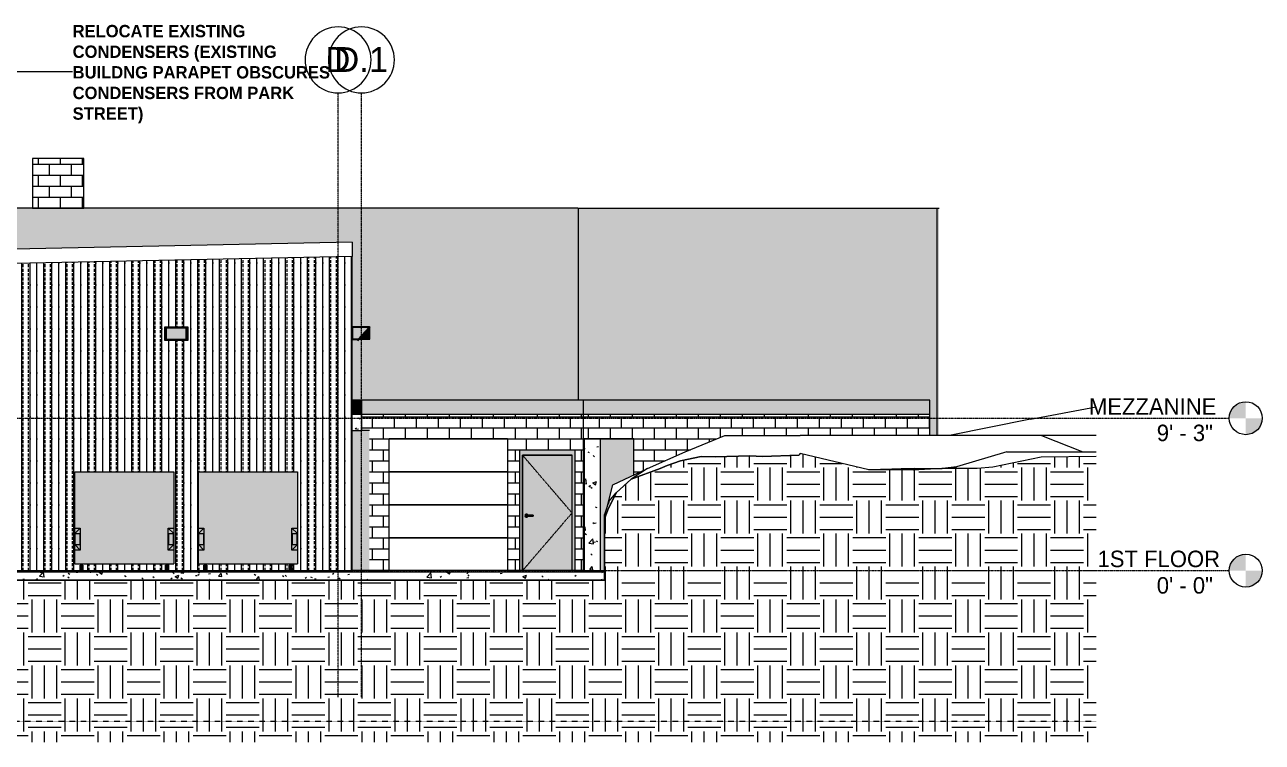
# Model space of a CAD drawing. Header units: inches. Extents: x -12060 to -7983, y -201 to 456.
# Drawn here: x -8884 to -7983, y -125 to 397 of the extents above; entities that cross this region are included whole.
import ezdxf

# ---------------------------------------------------------------- set-up
doc = ezdxf.new("R2010")
doc.units = ezdxf.units.IN
doc.header["$MEASUREMENT"] = 0
for name, pattern in [('Aligning Line 1_8_', [0.25, 0.125, -0.125]), ('Dash 1_16_', [0.125, 0.0625, -0.0625]), ('Grid Line 1_2_', [0.875, 0.5, -0.125, 0.125, -0.125])]:
    doc.linetypes.add(name, pattern=pattern)
for name, color, linetype, lineweight in [('A-DOOR', 31, 'Continuous', 13), ('A-DOOR-FRAM', 31, 'Continuous', 13), ('A-FLOR-LEVL', 51, 'Continuous', 9), ('A-ROOF', 132, 'Continuous', 13), ('A-WALL', 113, 'Continuous', 13), ('A-WALL-PATT', 111, 'Continuous', 13), ('C-BLDG-PADS', 91, 'Continuous', 13), ('C-TOPO', 7, 'Continuous', 9), ('E-LITE-EQPM', 33, 'Continuous', 9), ('G-ANNO-SYMB', 111, 'Aligning Line 1_8_', 9), ('G-ANNO-TEXT', 231, 'Continuous', 9), ('Q-SPCQ', 91, 'Continuous', 9), ('S-BEAM', 12, 'Continuous', 13), ('S-COLS', 52, 'Continuous', 13), ('S-FNDN', 32, 'Continuous', 13), ('S-GRID', 1, 'Continuous', 9), ('S-GRID-IDEN', 1, 'Continuous', 9)]:
    doc.layers.add(name, color=color, linetype=linetype, lineweight=lineweight)
doc.styles.add('Arial', font='arial.ttf', dxfattribs={"height": 18})
doc.styles.add('Century Gothic', font='ufonts.com_century-gothic.ttf', dxfattribs={"height": 12})
doc.styles.add('Century Gothic_B', font='GOTHICB.TTF', dxfattribs={"height": 9})
pattern_1 = [(50, (-8929.31, 126), (27.5427, -2.4099), [2.88, -31.68]), (355, (-8929.31, 126), (-5.3278, 28.8843), [2.304, -25.344]), (100.451, (-8927.016, 125.8), (22.2153, 26.474), [2.448, -26.924]), (46.184, (-8929.31, 133.68), (40.9819, -6.3564), [4.32, -47.52]), (96.636, (-8925.896, 133.15), (35.8907, 37.4062), [3.671, -40.386]), (351.184, (-8929.31, 133.68), (35.891, 37.4062), [3.456, -38.016]), (21, (-8925.47, 131.76), (22.921, -15.4607), [2.88, -31.68]), (326, (-8925.47, 131.76), (9.3435, 27.8457), [2.304, -25.344]), (71.451, (-8923.56, 130.472), (32.2648, 12.3844), [2.448, -26.924]), (37.5, (-8929.311, 126), (0.46686, 12.7827), [1.267, -23.77, 1.267, -24.461, -25.44]), (37.5, (-8929.311, 126), (0.46686, 12.7827), [-50.765, 1.267, -24.173]), (7.5, (-8929.31, 126), (10.1016, 15.1451), [1.267, -13.402, 1.267, -23.194, -9.696]), (7.5, (-8929.31, 126), (10.1016, 15.1451), [-39.13, 1.267, -8.429]), (327.5, (-8937.874, 126), (20.49916, -0.86578), [1.267, -8.333, 1.267, -28.685, -39.744]), (327.5, (-8937.874, 126), (20.49916, -0.86578), [-39.552, 1.267, -38.477]), (317.5, (-8941.714, 126), (22.3948, 3.8443), [1.267, -11.213, 1.267, -18.624, -28.224]), (317.5, (-8941.714, 126), (22.3948, 3.8443), [-32.371, 1.267, -26.957])]
pattern_2 = [(0, (-8929.31, 126), (24, 24), [24, -24]), (0, (-8929.31, 135), (24, 24), [24, -24]), (0, (-8929.31, 144), (24, 24), [24, -24]), (90, (-8926.31, 147), (-24, 24), [24, -24]), (90, (-8917.31, 147), (-24, 24), [24, -24]), (90, (-8908.31, 147), (-24, 24), [24, -24])]

# ---------------------------------------------------------------- blocks, each defined once
blk = doc.blocks.new('Conc Beam - Conc Beam-1196117-BUILDING SECTION - NORTH_SOUTH - LOOKING EAST - _REPAIR GARAGE')
at = {"layer": 'S-BEAM', "lineweight": 9}
h = blk.add_hatch(dxfattribs=at)
h.set_pattern_fill('FP_14', color=9, style=0, pattern_type=2)
h.set_pattern_definition([(50, (-11090.966, 126), (27.5427, -2.41), [2.88, -31.68]), (355, (-11090.966, 126), (-5.3278, 28.8843), [2.304, -25.344]), (100.451, (-11088.67, 125.8), (22.2153, 26.474), [2.448, -26.924]), (46.184, (-11090.966, 133.68), (40.982, -6.3564), [4.32, -47.52]), (96.636, (-11087.55, 133.15), (35.891, 37.406), [3.671, -40.386]), (351.184, (-11090.966, 133.68), (35.891, 37.406), [3.456, -38.016]), (21, (-11087.126, 131.76), (22.921, -15.4607), [2.88, -31.68]), (326, (-11087.126, 131.76), (9.3435, 27.8457), [2.304, -25.344]), (71.451, (-11085.216, 130.472), (32.2648, 12.3844), [2.448, -26.924]), (37.5, (-11090.966, 126), (0.46686, 12.7827), [1.267, -23.77, 1.267, -24.461, -25.44]), (37.5, (-11090.966, 126), (0.46686, 12.7827), [-50.765, 1.267, -24.173]), (7.5, (-11090.966, 126), (10.1016, 15.1451), [1.267, -13.402, 1.267, -23.194, -9.696]), (7.5, (-11090.966, 126), (10.1016, 15.1451), [-39.13, 1.267, -8.429]), (327.5, (-11099.529, 126), (20.49916, -0.86578), [1.267, -8.333, 1.267, -28.685, -39.744]), (327.5, (-11099.529, 126), (20.49916, -0.86578), [-39.552, 1.267, -38.477]), (317.5, (-11103.369, 126), (22.3948, 3.8443), [1.267, -11.213, 1.267, -18.624, -28.224]), (317.5, (-11103.369, 126), (22.3948, 3.8443), [-32.371, 1.267, -26.957])])
h.paths.add_polyline_path([(-10802.2, 102), (-10800.4, 102), (-10800.4, 114), (-10807.15, 114), (-10807.15, 102), (-10803.88, 102)], flags=0)
blk = doc.blocks.new('Walls 1 - Walls 1-1277454-BUILDING SECTION - NORTH_SOUTH - LOOKING EAST - _REPAIR GARAGE')
at = {"layer": 'A-ROOF', "lineweight": 9}
for points in [[(-10642.37, 124), (-10642.37, 264), (-10642.99, 264), (-10642.99, 124)], [(-10386.77, 98.4), (-10381.41, 98.4), (-10381.41, 264), (-10642.37, 264), (-10642.37, 124), (-10386.77, 124), (-10386.77, 100.61)], [(-10380.37, 98.4), (-10380.08, 98.4), (-10380.08, 264), (-10381.41, 264), (-10381.41, 98.4), (-10380.59, 98.4)]]:
    blk.add_hatch(color=254, dxfattribs=at).paths.add_polyline_path(points, flags=0)
at = {"layer": 'A-ROOF', "color": 8, "lineweight": 9}
for p, q in [((-10643.01, 264), (-10642.37, 264)), ((-10642.37, 264), (-10381.41, 264)), ((-10642.37, 124), (-10642.37, 264)), ((-10381.41, 264), (-10380.08, 264)), ((-10381.41, 98.4), (-10381.41, 264))]:
    blk.add_line(p, q, dxfattribs=at)
blk = doc.blocks.new('Trash_Bin_3753 - 6-Yard Bin-1391954-BUILDING SECTION - NORTH_SOUTH - LOOKING EAST - _REPAIR GARAGE')
at = {"layer": 'Q-SPCQ'}
for points in [[(-10941.02, 5), (-10937.02, 5), (-10937.02, 15), (-10941.02, 15), (-10941.02, 31), (-10937.02, 31), (-10937.02, 72), (-11009.02, 72), (-11009.02, 31), (-11005.02, 31), (-11005.02, 15), (-11009.02, 15), (-11009.02, 5), (-10966.71, 5)], [(-11003.02, 2), (-11003.02, 4), (-11005.02, 4), (-11005.02, 2)], [(-11005.02, 0), (-11003.02, 0), (-11003.02, 2), (-11005.02, 2), (-11005.02, 0.07)], [(-10941.02, 2), (-10941.02, 4), (-10943.02, 4), (-10943.02, 2)], [(-10943.02, 0), (-10941.02, 0), (-10941.02, 2), (-10943.02, 2), (-10943.02, 0.07)]]:
    blk.add_hatch(color=253, dxfattribs=at).paths.add_polyline_path(points, flags=0)
h = blk.add_hatch(color=253, dxfattribs=at)
h.paths.add_polyline_path([(-11009.02, 15), (-11005.02, 15), (-11009.02, 19), (-11009.02, 16.03)], flags=0)
h.paths.add_polyline_path([(-10940.74, 15), (-10937.02, 15), (-10937.02, 19), (-10941.02, 15), (-10940.9, 15)], flags=0)
h.paths.add_polyline_path([(-10940.9, 19.13), (-10937.15, 19.13), (-10937.15, 26.88), (-10940.9, 26.88), (-10940.9, 22.88)], flags=0)
h.paths.add_polyline_path([(-11008.9, 19.13), (-11005.15, 19.13), (-11005.15, 26.88), (-11008.9, 26.88)], flags=0)
h.paths.add_polyline_path([(-11009.02, 27), (-11005.02, 31), (-11009.02, 31)], flags=0)
h.paths.add_polyline_path([(-10937.02, 27), (-10937.02, 31), (-10941.02, 31), (-10937.15, 27.13)], flags=0)
h = blk.add_hatch(color=253, dxfattribs=at)
h.paths.add_polyline_path([(-11005.02, 15), (-11005.02, 31), (-11009.02, 27), (-11009.02, 19), (-11006.06, 16.03)], flags=0)
h.paths.add_polyline_path([(-11006.05, 19.13), (-11008.9, 19.13), (-11008.9, 26.88), (-11005.15, 26.88), (-11005.15, 19.13), (-11005.38, 19.13)], flags=0)
h = blk.add_hatch(color=253, dxfattribs=at)
h.paths.add_polyline_path([(-10941.02, 15), (-10937.02, 19), (-10937.02, 27), (-10941.02, 31), (-10941.02, 16.03)], flags=0)
h.paths.add_polyline_path([(-10940.74, 19.13), (-10940.9, 19.13), (-10940.9, 26.88), (-10937.15, 26.88), (-10937.15, 19.13), (-10938.05, 19.13)], flags=0)
at = {"layer": 'Q-SPCQ', "color": 8}
for p, q in [((-11009.02, 31), (-11009.02, 72)), ((-11009.02, 72), (-10937.02, 72)), ((-10937.02, 72), (-10937.02, 31)), ((-11009.02, 27), (-11009.02, 31)), ((-11009.02, 31), (-11005.02, 31)), ((-11009.02, 27), (-11005.02, 31)), ((-11005.02, 31), (-11005.02, 15)), ((-10941.02, 15), (-10941.02, 31)), ((-10941.02, 31), (-10937.02, 31)), ((-10941.02, 31), (-10937.02, 27)), ((-10937.02, 31), (-10937.02, 27)), ((-11009.02, 19), (-11009.02, 27)), ((-11009.02, 15), (-11009.02, 19)), ((-11005.02, 15), (-11009.02, 19)), ((-11005.15, 26.88), (-11008.9, 26.88)), ((-11008.9, 26.88), (-11008.9, 19.13)), ((-11008.9, 19.13), (-11005.15, 19.13)), ((-11005.15, 19.13), (-11005.15, 26.88)), ((-10937.02, 19), (-10941.02, 15)), ((-10937.15, 26.88), (-10940.9, 26.88)), ((-10940.9, 26.88), (-10940.9, 19.13)), ((-10940.9, 19.13), (-10937.15, 19.13)), ((-10937.15, 19.13), (-10937.15, 26.88)), ((-10937.02, 27), (-10937.02, 19)), ((-10937.02, 19), (-10937.02, 15)), ((-11009.02, 5), (-11009.02, 15)), ((-11005.02, 15), (-11009.02, 15)), ((-10937.02, 15), (-10941.02, 15)), ((-10937.02, 15), (-10937.02, 5)), ((-11009.02, 5), (-10937.02, 5)), ((-11003.02, 4), (-11005.02, 4)), ((-11005.02, 2), (-11005.02, 4)), ((-11005.02, 0), (-11005.02, 2)), ((-11003.02, 4), (-11003.02, 2)), ((-11003.02, 2), (-11003.02, 0)), ((-10941.02, 4), (-10943.02, 4)), ((-10943.02, 2), (-10943.02, 4)), ((-10943.02, 0), (-10943.02, 2)), ((-10941.02, 4), (-10941.02, 2)), ((-10941.02, 2), (-10941.02, 0)), ((-11005.02, 0), (-11003.02, 0)), ((-10943.02, 0), (-10941.02, 0))]:
    blk.add_line(p, q, dxfattribs=at)
blk = doc.blocks.new('Pathway_Cooper_Streetworks_WKP_Pak_Glass - Pathway_Cooper_Streetworks_WKP_Pak_Glass-V11-BUILDING SECTION - NORTH_SOUTH - LOOKING EAST - _REPAIR GARAGE')
at = {"layer": 'E-LITE-EQPM'}
for color, points in [(10, [(-10940.74, 177.24), (-10926.83, 177.24), (-10926.83, 177.56), (-10943.58, 177.56), (-10943.58, 177.24), (-10942.58, 177.24)]), (10, [(-10943.08, 167.9), (-10942.88, 168.21), (-10942.88, 176.87), (-10943.08, 176.87), (-10943.08, 168.05)]), (8, [(-10927.83, 168.44), (-10927.83, 176.83), (-10942.58, 176.83), (-10942.58, 168.44), (-10940.74, 168.44)]), (8, [(-10927.83, 176.83), (-10927.83, 176.87), (-10927.97, 176.83)]), (10, [(-10927.33, 167.9), (-10927.33, 176.87), (-10927.54, 176.87), (-10927.54, 168.21), (-10927.43, 168.05)]), (10, [(-10942.88, 167.9), (-10927.33, 167.9), (-10927.54, 168.21), (-10942.88, 168.21), (-10943.08, 167.9)]), (10, [(-10940.74, 168.34), (-10927.54, 168.34), (-10927.54, 168.44), (-10942.88, 168.44), (-10942.88, 168.34), (-10942.58, 168.34)]), (10, [(-10927.54, 168.28), (-10927.54, 168.34), (-10942.88, 168.34), (-10942.88, 168.28), (-10927.83, 168.28)]), (10, [(-10942.88, 168.21), (-10927.54, 168.21), (-10927.54, 168.28), (-10942.88, 168.28)])]:
    blk.add_hatch(color=color, dxfattribs=at).paths.add_polyline_path(points, flags=0)
h = blk.add_hatch(color=10, dxfattribs=at)
h.paths.add_polyline_path([(-10943.08, 167.52), (-10926.83, 167.52), (-10926.83, 177.24), (-10943.58, 177.24), (-10943.58, 167.52)], flags=0)
h.paths.add_polyline_path([(-10940.74, 167.9), (-10943.08, 167.9), (-10943.08, 176.87), (-10927.33, 176.87), (-10927.33, 167.9), (-10927.83, 167.9)], flags=0)
h = blk.add_hatch(color=10, dxfattribs=at)
h.paths.add_polyline_path([(-10942.88, 168.44), (-10942.58, 168.44), (-10942.58, 176.87), (-10942.88, 176.83), (-10942.88, 176.72)], flags=0)
h.paths.add_polyline_path([(-10927.54, 168.44), (-10927.54, 176.87), (-10927.83, 176.83), (-10927.83, 168.44)], flags=0)
at = {"layer": 'E-LITE-EQPM', "color": 8}
for p, q in [((-10943.58, 177.56), (-10926.83, 177.56)), ((-10943.58, 177.24), (-10943.58, 177.56)), ((-10943.58, 177.24), (-10926.83, 177.24)), ((-10943.58, 167.52), (-10943.58, 177.24)), ((-10943.08, 176.87), (-10943.08, 167.9)), ((-10943.08, 176.87), (-10927.33, 176.87)), ((-10942.88, 176.87), (-10942.88, 168.21)), ((-10942.58, 168.44), (-10942.58, 176.83)), ((-10942.45, 176.83), (-10942.58, 176.83)), ((-10942.58, 168.44), (-10942.58, 176.83)), ((-10927.83, 176.83), (-10942.58, 176.83)), ((-10942.45, 176.83), (-10942.45, 168.44)), ((-10927.97, 168.44), (-10927.97, 176.83)), ((-10927.83, 176.83), (-10927.97, 176.83)), ((-10927.83, 176.83), (-10927.83, 168.44)), ((-10927.83, 176.83), (-10927.83, 168.44)), ((-10927.54, 168.21), (-10927.54, 176.87)), ((-10927.33, 167.9), (-10927.33, 176.87)), ((-10926.83, 177.56), (-10926.83, 177.24)), ((-10926.83, 177.24), (-10926.83, 167.52)), ((-10926.83, 167.52), (-10943.58, 167.52)), ((-10943.08, 167.9), (-10942.88, 168.21)), ((-10943.08, 167.9), (-10927.33, 167.9)), ((-10942.88, 168.44), (-10942.58, 168.44)), ((-10927.54, 168.34), (-10942.88, 168.34)), ((-10927.54, 168.34), (-10942.88, 168.34)), ((-10927.54, 168.28), (-10942.88, 168.28)), ((-10942.88, 168.21), (-10927.54, 168.21)), ((-10942.58, 168.44), (-10942.45, 168.44)), ((-10942.58, 168.44), (-10927.83, 168.44)), ((-10927.97, 168.44), (-10927.83, 168.44)), ((-10927.83, 168.44), (-10927.54, 168.44)), ((-10927.33, 167.9), (-10927.54, 168.21))]:
    blk.add_line(p, q, dxfattribs=at)
blk = doc.blocks.new('Pathway_Cooper_Streetworks_WKP_Pak_Glass - Pathway_Cooper_Streetworks_WKP_Pak_Glass-V12-BUILDING SECTION - NORTH_SOUTH - LOOKING EAST - _REPAIR GARAGE')
at = {"layer": 'E-LITE-EQPM'}
for color, points in [(10, [(-10807.15, 168.34), (-10803.01, 168.34), (-10802.91, 168.44), (-10807.04, 168.44), (-10807.04, 177.36), (-10794.88, 177.36), (-10794.79, 177.46), (-10807.15, 177.46), (-10807.15, 168.44)]), (10, [(-10802.91, 168.44), (-10794.88, 177.36), (-10807.04, 177.36), (-10807.04, 168.44), (-10803.05, 168.44)]), (10, [(-10802.85, 167.52), (-10794.1, 177.24), (-10794.46, 177.56), (-10803.21, 167.85)]), (10, [(-10802.92, 168.17), (-10794.75, 177.24), (-10794.88, 177.36), (-10803.05, 168.29)]), (8, [(-10794.4, 168.44), (-10794.4, 176.83), (-10794.45, 176.85), (-10802.03, 168.44), (-10794.75, 168.44)])]:
    blk.add_hatch(color=color, dxfattribs=at).paths.add_polyline_path(points, flags=0)
at = {"layer": 'E-LITE-EQPM', "color": 8}
for p, q in [((-10794.79, 177.46), (-10807.15, 177.46)), ((-10807.04, 177.36), (-10807.04, 168.44)), ((-10794.88, 177.36), (-10807.04, 177.36)), ((-10807.04, 168.44), (-10807.04, 177.36)), ((-10807.04, 177.36), (-10794.88, 177.36)), ((-10794.46, 177.56), (-10803.21, 167.85)), ((-10794.88, 177.36), (-10803.05, 168.29)), ((-10802.85, 167.52), (-10794.1, 177.24)), ((-10794.88, 177.36), (-10794.79, 177.46)), ((-10794.75, 177.24), (-10794.88, 177.36)), ((-10794.5, 176.8), (-10794.5, 168.54)), ((-10794.1, 177.24), (-10794.46, 177.56)), ((-10794.4, 176.83), (-10794.45, 176.85)), ((-10794.4, 176.83), (-10794.45, 176.85)), ((-10794.4, 168.44), (-10794.4, 176.83)), ((-10794.4, 168.44), (-10794.4, 176.83)), ((-10807.15, 168.34), (-10803.01, 168.34)), ((-10807.04, 168.44), (-10802.91, 168.44)), ((-10802.91, 168.44), (-10807.04, 168.44)), ((-10803.21, 167.85), (-10802.85, 167.52)), ((-10803.05, 168.29), (-10802.92, 168.17)), ((-10802.03, 168.44), (-10794.4, 168.44)), ((-10802.03, 168.44), (-10794.4, 168.44)), ((-10794.5, 168.54), (-10801.94, 168.54))]:
    blk.add_line(p, q, dxfattribs=at)
blk = doc.blocks.new('Door-Passage-Single-Flush1 - 36_ x 84_-1589671-BUILDING SECTION - NORTH_SOUTH - LOOKING EAST - _REPAIR GARAGE')
at = {"layer": 'A-DOOR', "lineweight": 9}
h = blk.add_hatch(color=254, dxfattribs=at)
h.paths.add_polyline_path([(-10683.21, 0), (-10647.21, 0), (-10647.21, 84), (-10683.21, 84), (-10683.21, 16.03)], flags=0)
h.paths.add_polyline_path([(-10680.35, 38.82), (-10680.66, 38.86), (-10680.94, 38.98), (-10681.19, 39.16), (-10681.38, 39.41), (-10681.49, 39.69), (-10681.53, 40), (-10681.49, 40.31), (-10681.38, 40.59), (-10681.11, 40.89), (-10680.94, 41.02), (-10680.66, 41.14), (-10680.35, 41.18), (-10680.05, 41.14), (-10679.76, 41.02), (-10679.42, 40.7), (-10679.33, 40.59), (-10679.21, 40.39), (-10675.53, 40.38), (-10675.53, 39.61), (-10679.25, 39.61), (-10679.33, 39.41), (-10679.52, 39.16), (-10679.76, 38.98), (-10680.05, 38.86)], flags=0)
h = blk.add_hatch(color=254, dxfattribs=at)
h.paths.add_polyline_path([(-10679.66, 39.61), (-10679.7, 39.66), (-10679.68, 39.62)], flags=0)
h.paths.add_polyline_path([(-10680.35, 38.82), (-10680.05, 38.86), (-10679.76, 38.98), (-10679.52, 39.16), (-10679.33, 39.41), (-10679.28, 39.61), (-10679.74, 39.62), (-10680, 39.62), (-10680.36, 39.64), (-10680.55, 39.74), (-10680.6, 39.8), (-10680.6, 40.2), (-10680.43, 40.35), (-10680.24, 40.39), (-10679.91, 40.35), (-10679.47, 40.39), (-10679.25, 40.39), (-10679.42, 40.7), (-10679.52, 40.84), (-10679.76, 41.02), (-10680.05, 41.14), (-10680.35, 41.18), (-10680.66, 41.14), (-10680.94, 41.02), (-10681.19, 40.84), (-10681.38, 40.59), (-10681.49, 40.31), (-10681.53, 40), (-10681.49, 39.69), (-10681.38, 39.41), (-10681.11, 39.11), (-10680.94, 38.98), (-10680.66, 38.86)], flags=0)
h.paths.add_polyline_path([(-10679.66, 39.8), (-10679.7, 40.07), (-10679.73, 40), (-10679.69, 39.9)], flags=0)
h = blk.add_hatch(color=254, dxfattribs=at)
h.paths.add_polyline_path([(-10680.04, 40), (-10679.66, 39.66), (-10679.69, 39.9), (-10679.73, 40), (-10679.94, 40)], flags=0)
h.paths.add_polyline_path([(-10679.66, 39.61), (-10680.04, 40), (-10680.61, 40), (-10680.55, 39.74), (-10680.43, 39.65), (-10680.25, 39.61), (-10679.91, 39.65), (-10679.74, 39.62)], flags=0)
h = blk.add_hatch(color=254, dxfattribs=at)
h.paths.add_polyline_path([(-10680.04, 40), (-10680.03, 40.01), (-10679.74, 40.38), (-10680, 40.38), (-10680.36, 40.36), (-10680.55, 40.26), (-10680.6, 40.16), (-10680.58, 40), (-10680.05, 40)], flags=0)
h.paths.add_polyline_path([(-10679.73, 40), (-10679.66, 40.34), (-10679.7, 40.34), (-10680.04, 40), (-10679.79, 40)], flags=0)
for points in [[(-10675.53, 40), (-10675.53, 40.39), (-10679.66, 40.38), (-10679.66, 40), (-10677.87, 40)], [(-10678.75, 39.61), (-10675.53, 39.62), (-10675.53, 40), (-10679.66, 40), (-10679.66, 39.61), (-10679.01, 39.61)]]:
    blk.add_hatch(color=254, dxfattribs=at).paths.add_polyline_path(points, flags=0)
at = {"layer": 'A-DOOR-FRAM', "lineweight": 9}
blk.add_hatch(color=254, dxfattribs=at).paths.add_polyline_path([(-10683.21, 0), (-10683.21, 84), (-10647.21, 84), (-10647.21, 0), (-10645.21, 0), (-10645.21, 88), (-10685.21, 88), (-10685.21, 0)], flags=0)
at = {"layer": 'A-DOOR', "color": 8, "linetype": 'Dash 1_16_', "lineweight": 9}
for p, q in [((-10683.21, 84), (-10647.21, 42)), ((-10647.21, 42), (-10683.21, 0))]:
    blk.add_line(p, q, dxfattribs=at)
at = {"layer": 'A-DOOR', "color": 8, "lineweight": 9}
for p, q in [((-10683.21, 84), (-10683.21, 0)), ((-10647.21, 84), (-10683.21, 84)), ((-10647.21, 0), (-10647.21, 84)), ((-10675.53, 40.39), (-10679.66, 40.39)), ((-10679.66, 39.61), (-10675.53, 39.61)), ((-10675.53, 40.39), (-10675.53, 40)), ((-10675.53, 40), (-10675.53, 39.61))]:
    blk.add_line(p, q, dxfattribs=at)
at = {"layer": 'A-DOOR', "color": 8, "lineweight": 9, "flags": 128}
for points in [[(-10679.66, 40.39), (-10679.69, 40.39), (-10679.71, 40.39), (-10679.73, 40.39), (-10679.76, 40.39), (-10679.78, 40.39), (-10679.8, 40.39), (-10679.83, 40.39), (-10679.85, 40.39), (-10679.87, 40.39), (-10679.89, 40.39), (-10679.92, 40.39), (-10679.94, 40.39), (-10679.96, 40.39), (-10679.98, 40.39), (-10680, 40.39), (-10680.02, 40.39), (-10680.04, 40.39), (-10680.05, 40.39), (-10680.07, 40.39), (-10680.09, 40.39), (-10680.1, 40.39), (-10680.12, 40.39), (-10680.13, 40.39), (-10680.15, 40.39), (-10680.16, 40.39), (-10680.17, 40.39), (-10680.19, 40.39), (-10680.2, 40.39), (-10680.21, 40.39), (-10680.21, 40.39), (-10680.22, 40.39), (-10680.23, 40.39), (-10680.24, 40.39), (-10680.24, 40.39), (-10680.25, 40.39), (-10680.25, 40.39), (-10680.25, 40.39), (-10680.25, 40.39), (-10680.25, 40.39)], [(-10680.25, 39.61), (-10680.25, 39.61), (-10680.25, 39.61), (-10680.25, 39.61), (-10680.25, 39.61), (-10680.24, 39.61), (-10680.24, 39.61), (-10680.23, 39.61), (-10680.22, 39.61), (-10680.22, 39.61), (-10680.21, 39.61), (-10680.2, 39.61), (-10680.19, 39.61), (-10680.18, 39.61), (-10680.16, 39.61), (-10680.15, 39.61), (-10680.14, 39.61), (-10680.12, 39.61), (-10680.11, 39.61), (-10680.09, 39.61), (-10680.08, 39.61), (-10680.06, 39.61), (-10680.04, 39.61), (-10680.02, 39.61), (-10680, 39.61), (-10679.98, 39.61), (-10679.96, 39.61), (-10679.94, 39.61), (-10679.92, 39.61), (-10679.9, 39.61), (-10679.88, 39.61), (-10679.86, 39.61), (-10679.83, 39.61), (-10679.81, 39.61), (-10679.79, 39.61), (-10679.76, 39.61), (-10679.74, 39.61), (-10679.72, 39.61), (-10679.69, 39.61), (-10679.67, 39.61), (-10679.66, 39.61)]]:
    blk.add_lwpolyline(points, dxfattribs=at)
at = {"layer": 'A-DOOR', "color": 8, "lineweight": 9}
for centre, radius, start, end in [((-10680.35, 40), 1.18, 19.63434, 180), ((-10680.35, 40), 1.18, 180, 340.43675), ((-10680.25, 40), 0.394, 150, 180), ((-10680.25, 40), 0.394, 180, 210), ((-10680.25, 40), 0.394, 90, 105), ((-10680.25, 40), 0.394, 255, 270)]:
    blk.add_arc(centre, radius, start, end, dxfattribs=at)
at = {"layer": 'A-DOOR-FRAM', "color": 8, "lineweight": 9}
for p, q in [((-10683.21, 0), (-10683.21, 84)), ((-10683.21, 84), (-10647.21, 84)), ((-10647.21, 0), (-10647.21, 84))]:
    blk.add_line(p, q, dxfattribs=at)
blk = doc.blocks.new('Door-Sectional_DesignersChoice_Amarr - 7_x8_ - 45min_ rated-1600600-BUILDING SECTION - NORTH_SOUTH - LOOKING EAST - _REPAIR GARAGE')
at = {"layer": 'A-DOOR', "color": 8, "lineweight": 9}
for p, q in [((-10694.21, 95.94), (-10780.21, 95.94)), ((-10780.21, 72), (-10694.21, 72)), ((-10694.21, 71.94), (-10780.21, 71.94)), ((-10780.21, 48), (-10694.21, 48)), ((-10694.21, 47.94), (-10780.21, 47.94)), ((-10780.21, 24), (-10694.21, 24)), ((-10694.21, 23.94), (-10780.21, 23.94))]:
    blk.add_line(p, q, dxfattribs=at)
blk = doc.blocks.new('Level - Level Head - Circle-50818-BUILDING SECTION - NORTH_SOUTH - LOOKING EAST - _REPAIR GARAGE')
at = {"layer": 'A-FLOR-LEVL'}
h = blk.add_hatch(color=256, dxfattribs=at)
edge = h.paths.add_edge_path(flags=0)
edge.add_line((-10156.98, 0), (-10168.98, 0))
edge.add_arc((-10156.98, 0), 12, 90, 180, ccw=False)
edge.add_line((-10156.98, 12), (-10156.98, 0))
h = blk.add_hatch(color=256, dxfattribs=at)
edge = h.paths.add_edge_path(flags=0)
edge.add_line((-10156.98, -12), (-10156.98, 0))
edge.add_line((-10156.98, 0), (-10144.98, 0))
edge.add_arc((-10156.98, 0), 12, 270, 360, ccw=False)
blk.add_circle((-10156.98, 0), 12, dxfattribs=at)
blk = doc.blocks.new('Grid - Grid Head - Circle-50561-BUILDING SECTION - NORTH_SOUTH - LOOKING EAST - _REPAIR GARAGE')
at = {"layer": 'S-GRID-IDEN'}
for start, end in [(360, 180), (180, 360)]:
    blk.add_arc((-10800.4, 371.84), 24, start, end, dxfattribs=at)

msp = doc.modelspace()

# ---------------------------------------------------------------- hatches: boundary and pattern name
at = {"layer": 'A-ROOF'}
for color, points in [(252, [(-8645.4899, 114), (-8638.7399, 114), (-8638.7399, 124), (-8645.4899, 124), (-8645.4899, 120.01858)]), (255, [(-8571.38486, 114), (-8477.3649, 114), (-8477.3649, 124), (-8638.7399, 124), (-8638.7399, 114), (-8577.87555, 114)])]:
    msp.add_hatch(color=color, dxfattribs=at).paths.add_polyline_path(points, flags=0)
at = {"layer": 'A-ROOF', "lineweight": 9}
msp.add_hatch(color=254, dxfattribs=at).paths.add_polyline_path([(-8477.3649, 114), (-8225.1149, 114), (-8225.1149, 124), (-8477.3649, 124)], flags=0)
at = {"layer": 'A-WALL-PATT', "lineweight": 9}
h = msp.add_hatch(dxfattribs=at)
h.set_pattern_fill('FP_4', color=9, style=0, pattern_type=2)
h.set_pattern_definition([(0, (-8881.8105, 0), (0, 8), []), (90, (-8881.8105, 0), (-8, 8), [8, -8])])
h.paths.add_polyline_path([(-8840.74769, 264), (-8840.74769, 300), (-8877.99769, 300), (-8877.99769, 264)], flags=0)
h = msp.add_hatch(dxfattribs=at)
h.set_pattern_fill('FP_9', color=9, style=0, pattern_type=2)
h.set_pattern_definition([(0, (-9612.4895, 0), (0, 8), []), (90, (-9612.4895, 0), (-8, 8), [8, -8])])
h.paths.add_polyline_path([(-9609.89486, 0), (-9608.9899, 0), (-9608.9899, 16), (-9610.15657, 16), (-9610.15657, 0)], flags=0)
h.paths.add_polyline_path([(-9611.65657, 0), (-9611.65657, 16), (-9612.4899, 16), (-9612.4899, 0)], flags=0)
h.paths.add_polyline_path([(-9608.9899, 17.5), (-9608.9899, 40.5), (-9610.15657, 40.5), (-9610.15657, 17.5), (-9609.89486, 17.5)], flags=0)
h.paths.add_polyline_path([(-9611.65657, 17.5), (-9611.65657, 40.5), (-9612.4899, 40.5), (-9612.4899, 17.5)], flags=0)
h.paths.add_polyline_path([(-9612.4899, 42), (-9608.9899, 42), (-9608.9899, 168.33689), (-9612.4899, 168.33689), (-9612.4899, 102), (-9610.4899, 102), (-9610.4899, 90), (-9612.4899, 90), (-9612.4899, 44.22658)], flags=0)
h.paths.add_polyline_path([(-8623.31036, 124), (-8481.33891, 124), (-8481.35236, 264), (-8908.4899, 264), (-8908.4899, 242.58785), (-8907.4899, 242.56869), (-8907.4899, 241.46285), (-8908.4899, 241.46285), (-8908.4899, 240.03459), (-8907.4899, 240.01586), (-8907.4899, 239.67237), (-8908.4899, 239.67237), (-8908.4899, 237.63489), (-8906.4899, 237.63489), (-8906.4899, 233.77322), (-8645.4899, 239.21072), (-8645.4899, 177.46189), (-8633.13383, 177.46189), (-8633.22528, 177.35563), (-8633.09891, 177.24185), (-8632.80947, 177.5633), (-8632.4479, 177.23774), (-8632.78246, 176.84679), (-8632.7399, 176.82784), (-8632.78246, 168.43845), (-8640.37081, 168.43845), (-8641.19431, 167.52387), (-8641.55588, 167.84943), (-8641.26644, 168.17088), (-8641.39514, 168.28677), (-8641.39514, 168.33689), (-8645.4899, 168.33689), (-8645.4899, 124), (-8638.7399, 124)], flags=0)
h.paths.add_polyline_path([(-9608.9899, 177.46189), (-9608.9899, 219.1378), (-9259.80633, 226.41246), (-9259.80633, 230.95696), (-9257.80633, 230.95696), (-9257.80633, 260.36696), (-9254.81899, 260.36696), (-9254.81899, 260.72696), (-9219.01242, 260.72696), (-9219.01242, 260.36696), (-9216.02508, 260.36696), (-9216.02508, 235.90993), (-9215.02508, 235.89076), (-9215.02508, 234.78493), (-9216.02508, 234.78493), (-9216.02508, 233.35667), (-9215.02508, 233.33794), (-9215.02508, 232.99445), (-9216.02508, 232.99445), (-9216.02508, 230.95696), (-9214.02508, 230.95696), (-9214.02508, 227.36623), (-9106.02508, 229.61623), (-9106.02508, 233.92065), (-9104.02508, 233.92065), (-9104.02508, 263.33065), (-9101.03774, 263.33065), (-9101.03774, 263.69065), (-9065.23117, 263.69065), (-9065.23117, 263.33065), (-9062.24383, 263.33065), (-9062.24383, 238.87362), (-9061.24383, 238.85446), (-9061.24383, 237.74862), (-9062.24383, 237.74862), (-9062.24383, 236.32036), (-9061.24383, 236.30163), (-9061.24383, 235.95814), (-9062.24383, 235.95814), (-9062.24383, 233.92065), (-9060.24383, 233.90363), (-9060.24383, 230.57001), (-8941.44983, 233.04489), (-8952.27115, 233.04489), (-8952.27115, 237.63489), (-8950.27115, 237.63489), (-8950.27115, 264), (-9612.4899, 264), (-9612.4899, 177.46189)], flags=0)
h = msp.add_hatch(dxfattribs=at)
h.set_pattern_fill('FP_20', color=9, style=0, pattern_type=2)
h.set_pattern_definition([(90, (-8639.928, 0), (-16, 1e-15), [16, 0, 0, 0]), (90, (-8645.928, 0), (-16, 1e-15), [16, 0, 0, 0]), (90, (-8644.928, 0), (-16, 1e-15), [2.143, -13.857]), (90, (-8650.928, 0), (-16, 1e-15), [16, 0, 0, 0]), (90, (-8644.928, 3.214), (-16, 1e-15), [2.143, -13.857]), (90, (-8644.928, 6.429), (-16, 1e-15), [2.143, -13.857]), (90, (-8644.928, 9.643), (-16, 1e-15), [2.143, -13.857]), (90, (-8644.928, 12.857), (-16, 1e-15), [2.143, -13.857]), (90, (-8640.928, 0), (-16, 1e-15), [2.143, -13.857]), (90, (-8640.928, 3.214), (-16, 1e-15), [2.143, -13.857]), (90, (-8640.928, 6.429), (-16, 1e-15), [2.143, -13.857]), (90, (-8640.928, 9.643), (-16, 1e-15), [2.143, -13.857]), (90, (-8640.928, 12.857), (-16, 1e-15), [2.143, -13.857])])
h.paths.add_polyline_path([(-8900.23014, 0), (-8843.3664, 0), (-8843.3664, 4), (-8841.3664, 4), (-8841.3664, 0), (-8781.3664, 0), (-8781.3664, 4), (-8779.3664, 4), (-8779.3664, 0), (-8753.3664, 0), (-8753.3664, 4), (-8751.3664, 4), (-8751.3664, 0), (-8691.3664, 0), (-8691.3664, 4), (-8689.3664, 4), (-8689.3664, 0), (-8645.4899, 0), (-8645.4899, 228.70844), (-8900.23014, 223.38573), (-8900.23014, 44.22658)], flags=0)
h.paths.add_polyline_path([(-8753.12411, 5), (-8757.3664, 5), (-8757.3664, 72), (-8685.3664, 72), (-8685.3664, 5), (-8751.3664, 5)], flags=0)
h.paths.add_polyline_path([(-8833.70954, 5), (-8847.3664, 5), (-8847.3664, 72), (-8775.3664, 72), (-8775.3664, 5), (-8831.01236, 5)], flags=0)
h.paths.add_polyline_path([(-8766.1774, 167.52387), (-8781.9274, 167.52387), (-8781.9274, 177.5633), (-8765.1774, 177.5633), (-8765.1774, 167.52387), (-8765.7774, 167.52387)], flags=0)
h = msp.add_hatch(dxfattribs=at)
h.set_pattern_fill('FP_24', color=9, style=0, pattern_type=2)
h.set_pattern_definition([(0, (-8638.7395, 0), (0, 8), []), (90, (-8638.7395, 0), (-8, 8), [8, -8])])
h.paths.add_polyline_path([(-8632.91751, 0), (-8618.5524, 0), (-8618.5524, 96), (-8532.5524, 96), (-8532.5524, 0), (-8523.5524, 0), (-8523.5524, 88), (-8483.5524, 88), (-8483.5524, 0), (-8477.3649, 0), (-8477.3649, 114), (-8638.7399, 114), (-8638.7399, 102), (-8632.91751, 102), (-8632.91751, 1.93708)], flags=0)
h = msp.add_hatch(dxfattribs=at)
h.set_pattern_fill('FP_13', color=9, style=0, pattern_type=2)
h.set_pattern_definition([(0, (-8473.5525, 0), (0, 8), []), (90, (-8473.5525, 0), (-8, 8), [8, -8])])
h.paths.add_polyline_path([(-8476.74403, -1), (-8461.94218, -1), (-8461.94218, 0), (-8476.74688, 0), (-8476.74403, 96), (-8440.66211, 96), (-8440.66211, 69.66784), (-8430.72635, 74.40127), (-8403.10672, 86.40127), (-8374.41189, 98.40127), (-8225.1149, 98.40127), (-8225.1149, 114), (-8477.3649, 114), (-8477.3649, -1), (-8476.74688, -1)], flags=0)
h.paths.add_polyline_path([(-8269.46906, 73.41023), (-8269.48294, 73.41718), (-8269.48294, 73.41065)], flags=0)
h = msp.add_hatch(dxfattribs=at)
h.set_pattern_fill('FP_14', color=8, style=0, pattern_type=2)
h.set_pattern_definition(pattern_1)
h.paths.add_polyline_path([(-8464.74688, 0), (-8464.74688, 96), (-8476.74688, 96), (-8476.74688, 0), (-8467.53386, 0)], flags=0)
h = msp.add_hatch(dxfattribs=at)
h.set_pattern_fill('FP_15', color=9, style=0, pattern_type=2)
h.set_pattern_definition([(0, (-8929.3105, 126), (30.72, 7.68), [1.267, -21.773, 1.267, -21.773, -122.88]), (0, (-8929.3105, 126), (30.72, 7.68), [-46.08, 1.267, -44.813, 1.267, -21.773, -53.76]), (0, (-8929.3105, 126), (30.72, 7.68), [-115.2, 1.267, -14.093, 1.267, -37.133]), (120, (-8917.7905, 129.84), (-22.01108, 22.7643), [1.267, -21.773, 1.267, -21.773, -122.88]), (120, (-8917.7905, 129.84), (-22.01108, 22.7643), [-46.08, 1.267, -44.813, 1.267, -21.773, -53.76]), (120, (-8917.7905, 129.84), (-22.01108, 22.7643), [-115.2, 1.267, -14.093, 1.267, -37.133]), (240, (-8913.9505, 145.2), (-8.70892, -30.4443), [1.267, -21.773, 1.267, -21.773, -122.88]), (240, (-8913.9505, 145.2), (-8.70892, -30.4443), [-46.08, 1.267, -44.813, 1.267, -21.773, -53.76]), (240, (-8913.9505, 145.2), (-8.70892, -30.4443), [-115.2, 1.267, -14.093, 1.267, -37.133])])
h.paths.add_polyline_path([(-8521.5524, -1), (-8477.3649, -1), (-8477.3649, 0), (-8647.74002, 0), (-8647.74002, -1), (-8531.5524, -1)], flags=0)
at = {"layer": 'C-BLDG-PADS', "lineweight": 9}
h = msp.add_hatch(dxfattribs=at)
h.set_pattern_fill('FP_14', style=0, pattern_type=2)
h.set_pattern_definition(pattern_1)
h.paths.add_polyline_path([(-8637.50794, -7), (-8461.94218, -7), (-8461.94218, -1), (-8902.48014, -1), (-8902.48001, -7), (-8645.4899, -7)], flags=0)
at = {"layer": 'C-TOPO'}
h = msp.add_hatch(dxfattribs=at)
h.set_pattern_fill('FP_22', color=8, style=0, pattern_type=2)
h.set_pattern_definition(pattern_2)
h.paths.add_polyline_path([(-8461.94218, -124.93142), (-8269.65383, -124.93142), (-8269.65958, 73.41718), (-8319.64165, 85.38006), (-8320.53597, 84.13777), (-8346.91912, 83.17815), (-8356.12707, 83.53462), (-8381.24566, 82.79853), (-8391.58279, 83.13106), (-8406.61795, 79.95417), (-8416.3272, 76.66909), (-8421.48887, 74.40127), (-8442.54124, 66.59644), (-8453.49571, 56.75543), (-8459.40589, 44.22658), (-8461.94218, 37.80589), (-8461.94218, -48)], flags=0)
h = msp.add_hatch(dxfattribs=at)
h.set_pattern_fill('FP_22', color=8, style=0, pattern_type=2)
h.set_pattern_definition(pattern_2)
h.paths.add_polyline_path([(-8185.44959, -124.93142), (-8104.05536, -124.93142), (-8104.05536, 83.19736), (-8144.25381, 82.57197), (-8179.3364, 75.23778), (-8190.63343, 74.40127), (-8216.54117, 74.39561), (-8237.36195, 73.07381), (-8269.65381, 73.4158), (-8269.65383, -124.93142), (-8190.63343, -124.93142)], flags=0)
h = msp.add_hatch(dxfattribs=at)
h.set_pattern_fill('FP_22', color=8, style=0, pattern_type=2)
h.set_pattern_definition(pattern_2)
h.paths.add_polyline_path([(-8535.08211, -124.93142), (-8461.94218, -124.93142), (-8461.94218, -7.00628), (-8902.48014, -7.00628), (-8902.48014, -48), (-8889.48014, -48), (-8889.48014, -60), (-8902.48014, -60), (-8902.48014, -124.93142), (-8571.77368, -124.93142)], flags=0)
at = {"layer": 'S-COLS'}
for points in [[(-8645.4899, 0), (-8638.7399, 0), (-8638.7399, 102), (-8645.4899, 102), (-8645.4899, 1.5886)], [(-8638.7399, 0), (-8632.91751, 0), (-8632.91751, 102), (-8638.7399, 102), (-8638.7399, 1.93708)]]:
    msp.add_hatch(color=255, dxfattribs=at).paths.add_polyline_path(points, flags=0)
at = {"layer": 'S-FNDN', "lineweight": 9}
msp.add_hatch(color=254, dxfattribs=at).paths.add_polyline_path([(-8461.94218, 0), (-8461.94218, 31.56037), (-8461.94218, 31.56047), (-8461.94217, 40.85516), (-8460.08734, 46.27923), (-8455.91507, 62.40127), (-8440.66211, 69.66784), (-8440.66211, 96), (-8464.74406, 96), (-8464.74406, 0)], flags=0)

# ---------------------------------------------------------------- linework, layer by layer
at = {"layer": 'A-FLOR-LEVL', "linetype": 'Grid Line 1_2_'}
for p, q in [((-9815.35271, 111), (-8007.32833, 111)), ((-9862.38581, 0), (-8007.32833, 0))]:
    msp.add_line(p, q, dxfattribs=at)
at = {"layer": 'A-ROOF', "lineweight": 9}
msp.add_line((-8645.4899, 239.21072), (-9608.9899, 219.1378), dxfattribs=at)
at = {"layer": 'A-ROOF', "color": 8, "lineweight": 9}
for p, q in [((-8645.4899, 239.21072), (-8645.4899, 228.70844)), ((-8225.1149, 124), (-8645.4899, 124)), ((-8638.7399, 124), (-8638.7399, 114)), ((-8477.3649, 124), (-8477.3649, 114)), ((-8225.1149, 114), (-8225.1149, 124)), ((-8645.4899, 114), (-8225.1149, 114))]:
    msp.add_line(p, q, dxfattribs=at)
at = {"layer": 'A-WALL', "color": 8, "lineweight": 9}
for p, q in [((-8840.74769, 300), (-8877.99769, 300)), ((-8877.99769, 300), (-8877.99769, 264)), ((-8840.74769, 264), (-8840.74769, 300)), ((-8481.33891, 264), (-8908.4899, 264)), ((-8645.4899, 228.70844), (-8911.10514, 223.17479)), ((-8645.4899, 0), (-8645.4899, 228.70844)), ((-8638.7399, 114), (-8638.7399, 102)), ((-8477.3649, 114), (-8477.3649, -1)), ((-8225.1149, 98.40127), (-8225.1149, 114)), ((-8618.5524, 0), (-8618.5524, 96)), ((-8618.5524, 96), (-8532.5524, 96)), ((-8532.5524, 96), (-8532.5524, 0)), ((-8523.5524, 0), (-8523.5524, 88)), ((-8523.5524, 88), (-8483.5524, 88)), ((-8483.5524, 88), (-8483.5524, 0)), ((-8902.48014, 0), (-8843.3664, 0)), ((-8841.3664, 0), (-8781.3664, 0)), ((-8779.3664, 0), (-8753.3664, 0)), ((-8751.3664, 0), (-8691.3664, 0)), ((-8689.3664, 0), (-8645.4899, 0))]:
    msp.add_line(p, q, dxfattribs=at)
at = {"layer": 'C-BLDG-PADS', "lineweight": 9}
for p, q in [((-8461.94218, -1), (-8902.48014, -1)), ((-8902.48014, -7), (-8461.94218, -7)), ((-8461.94218, -7), (-8461.94218, -1))]:
    msp.add_line(p, q, dxfattribs=at)
at = {"layer": 'C-BLDG-PADS', "color": 8, "lineweight": 9}
msp.add_line((-8657.7399, 0), (-8657.7399, -1), dxfattribs=at)
at = {"layer": 'C-TOPO', "color": 8}
for p, q in [((-8151.92557, 110.40127), (-8104.05536, 119.22291)), ((-8151.92557, 110.40127), (-8210.8306, 98.40127)), ((-8403.10672, 86.40127), (-8374.41189, 98.40127)), ((-8374.26102, 98.40127), (-8374.41189, 98.40127)), ((-8374.41189, 98.40127), (-8319.51028, 98.40127)), ((-8285.52591, 98.40127), (-8319.51028, 98.40127)), ((-8251.5408, 98.40127), (-8285.52591, 98.40127)), ((-8183.57059, 98.40127), (-8251.5408, 98.40127)), ((-8159.85184, 98.40127), (-8183.57059, 98.40127)), ((-8143.89383, 98.40127), (-8159.85184, 98.40127)), ((-8143.89383, 98.40127), (-8144.05997, 98.40127)), ((-8143.89383, 98.40127), (-8113.74881, 86.40127)), ((-8107.16141, 98.40127), (-8143.89383, 98.40127)), ((-8104.05536, 98.40127), (-8107.16141, 98.40127)), ((-8430.72635, 74.40127), (-8403.10672, 86.40127)), ((-8406.61795, 79.95417), (-8391.58279, 83.13104)), ((-8391.58279, 83.13104), (-8381.24539, 82.79852)), ((-8381.24539, 82.79852), (-8356.12698, 83.53467)), ((-8356.12698, 83.53467), (-8346.91971, 83.17822)), ((-8346.91971, 83.17822), (-8320.53567, 84.13792)), ((-8319.64139, 85.38012), (-8320.53567, 84.13792)), ((-8269.65433, 73.4158), (-8319.64139, 85.38012)), ((-8169.2012, 86.40127), (-8205.69119, 75.48742)), ((-8169.2012, 86.40127), (-8205.69119, 75.48742)), ((-8144.25345, 82.57198), (-8179.33645, 75.23779)), ((-8169.2012, 86.40127), (-8169.0637, 86.40127)), ((-8169.2012, 86.40127), (-8104.05536, 86.40127)), ((-8104.05536, 83.19735), (-8144.25345, 82.57198)), ((-8113.9988, 86.47471), (-8113.74881, 86.40127)), ((-8455.91507, 62.40127), (-8430.72635, 74.40127)), ((-8442.54031, 66.59705), (-8421.48831, 74.40127)), ((-8430.72635, 74.40127), (-8442.54031, 66.59705)), ((-8430.8122, 74.32756), (-8430.72635, 74.40127)), ((-8421.48831, 74.40127), (-8416.32693, 76.66907)), ((-8416.32693, 76.66907), (-8406.61795, 79.95417)), ((-8269.46902, 73.41022), (-8269.65433, 73.4158)), ((-8269.48294, 73.41718), (-8269.65383, 73.4158)), ((-8269.48294, 73.41718), (-8269.65383, 73.4158)), ((-8269.48294, 73.41718), (-8236.15701, 74.39472)), ((-8236.15701, 74.39472), (-8269.48294, 73.41718)), ((-8237.36185, 73.07381), (-8269.46902, 73.41022)), ((-8246.04983, 74.40127), (-8236.15115, 74.40127)), ((-8216.54056, 74.39561), (-8237.36185, 73.07381)), ((-8236.15701, 74.39472), (-8236.09183, 74.40127)), ((-8236.09183, 74.40127), (-8236.15701, 74.39472)), ((-8236.09183, 74.40127), (-8236.15115, 74.40127)), ((-8236.15115, 74.40127), (-8236.09183, 74.40127)), ((-8236.09183, 74.40127), (-8216.45193, 74.40127)), ((-8216.45193, 74.40127), (-8216.54056, 74.39561)), ((-8190.63333, 74.40127), (-8216.45193, 74.40127)), ((-8205.69119, 75.48742), (-8215.7056, 74.40127)), ((-8215.7056, 74.40127), (-8205.69119, 75.48742)), ((-8190.63333, 74.40127), (-8191.48518, 74.40127)), ((-8179.33645, 75.23779), (-8190.63333, 74.40127)), ((-8453.49441, 56.75702), (-8442.54031, 66.59705)), ((-8460.08734, 46.27923), (-8455.91507, 62.40127)), ((-8459.397, 44.24952), (-8453.49441, 56.75702)), ((-8458.67776, 50.40127), (-8453.49441, 56.75702)), ((-8458.67776, 50.40127), (-8461.94217, 40.85516)), ((-8458.67776, 50.40127), (-8459.07935, 48.63383)), ((-8461.94217, 37.80583), (-8459.397, 44.24952)), ((-8461.94217, 39.8512), (-8461.94217, 40.85516)), ((-8461.94217, 39.8512), (-8461.94217, 40.85516)), ((-8461.94217, 40.85516), (-8461.94217, 39.8512)), ((-8461.94217, 39.8512), (-8461.94217, 37.80589)), ((-8461.94217, 39.8512), (-8461.94217, 37.80589)), ((-8461.94217, 37.80589), (-8461.94217, 39.8512)), ((-8461.94217, 22.49518), (-8461.94217, 37.80583)), ((-8461.94217, 37.80583), (-8461.94217, 8.30437)), ((-8461.94217, -1), (-8461.94217, 22.49518)), ((-8461.94217, 8.30437), (-8461.94217, -1)), ((-8739.32425, -7.00628), (-8902.48001, -7.00628)), ((-8571.77395, -7.00628), (-8739.32425, -7.00628)), ((-8647.74002, 0), (-8647.74002, -1)), ((-8647.74002, 0), (-8647.74002, -1)), ((-8647.74002, 0), (-8647.74002, -1)), ((-8461.94217, -7.00628), (-8571.77395, -7.00628))]:
    msp.add_line(p, q, dxfattribs=at)
at = {"layer": 'C-TOPO'}
for p, q in [((-8391.58283, 83.13106), (-8406.61795, 79.95433)), ((-8381.24566, 82.79853), (-8391.58279, 83.13106)), ((-8356.12707, 83.53462), (-8381.24566, 82.79853)), ((-8346.91912, 83.17815), (-8356.12698, 83.53462)), ((-8320.53597, 84.13777), (-8346.91912, 83.17815)), ((-8319.64165, 85.38006), (-8320.53597, 84.13777)), ((-8269.65383, 73.4158), (-8319.64139, 85.37999)), ((-8144.25381, 82.57197), (-8179.3364, 75.23778)), ((-8104.05536, 83.19736), (-8144.25345, 82.57198)), ((-8421.48887, 74.40127), (-8442.5405, 66.5971)), ((-8416.3272, 76.66909), (-8421.48887, 74.40127)), ((-8406.61848, 79.95421), (-8416.32693, 76.66918)), ((-8269.46842, 73.41021), (-8269.65383, 73.4158)), ((-8237.36195, 73.07381), (-8269.46842, 73.41021)), ((-8216.54117, 74.39561), (-8237.36195, 73.07381)), ((-8216.45194, 74.40127), (-8216.54117, 74.39561)), ((-8190.63343, 74.40127), (-8216.45193, 74.40127)), ((-8179.3364, 75.23778), (-8190.63343, 74.40127)), ((-8453.49499, 56.75696), (-8459.39682, 44.24952)), ((-8459.39686, 44.24943), (-8461.94218, 37.80589)), ((-8739.32404, -7.00628), (-8902.48014, -7.00628)), ((-8571.77368, -7.00628), (-8739.32404, -7.00628)), ((-8461.94218, -7.00628), (-8571.77368, -7.00628))]:
    msp.add_line(p, q, dxfattribs=at)
at = {"layer": 'C-TOPO', "flags": 128}
for points in [[(-8461.94218, -1), (-8461.94218, 8.30394), (-8461.94218, 37.80583)], [(-8461.94218, -1), (-8461.94218, 22.49567), (-8461.94218, 37.80583)]]:
    msp.add_lwpolyline(points, dxfattribs=at)
at = {"layer": 'G-ANNO-SYMB'}
msp.add_line((-8104.05536, -109.86125), (-9765.67136, -109.86125), dxfattribs=at)
at = {"layer": 'G-ANNO-TEXT'}
msp.add_line((-8890.8905, 363.2866), (-8848.88901, 363.2866), dxfattribs=at)
at = {"layer": 'S-COLS', "color": 8, "lineweight": 9}
for p, q in [((-8645.4899, 102), (-8638.7399, 102)), ((-8632.88478, 102), (-8638.7399, 102)), ((-8638.7399, 0), (-8644.32229, 0)), ((-8633.15779, 0), (-8638.7399, 0))]:
    msp.add_line(p, q, dxfattribs=at)
at = {"layer": 'S-FNDN', "lineweight": 9}
for p, q in [((-8476.74688, 96), (-8476.74688, 0)), ((-8464.74688, 0), (-8464.74688, 96)), ((-8476.74688, 0), (-8461.94218, 0))]:
    msp.add_line(p, q, dxfattribs=at)
at = {"layer": 'S-FNDN', "color": 8, "lineweight": 9}
for p, q in [((-8440.66211, 96), (-8476.74688, 96)), ((-8464.74406, 0), (-8464.74406, 96)), ((-8440.66211, 69.66784), (-8440.66211, 96)), ((-8644.27561, 0), (-8645.4899, 0)), ((-8477.3649, 0), (-8633.20526, 0))]:
    msp.add_line(p, q, dxfattribs=at)
at = {"layer": 'S-GRID', "linetype": 'Grid Line 1_2_'}
for p, q in [((-8655.7399, -92), (-8655.7399, 347.8358)), ((-8638.7399, -92), (-8638.7399, 347.8358))]:
    msp.add_line(p, q, dxfattribs=at)

# ---------------------------------------------------------------- block references
at = {"layer": 'A-DOOR', "color": 8, "lineweight": 9}
for name in ['Door-Sectional_DesignersChoice_Amarr - 7_x8_ - 45min_ rated-1600600-BUILDING SECTION - NORTH_SOUTH - LOOKING EAST - _REPAIR GARAGE', 'Door-Passage-Single-Flush1 - 36_ x 84_-1589671-BUILDING SECTION - NORTH_SOUTH - LOOKING EAST - _REPAIR GARAGE']:
    msp.add_blockref(name, (2161.65549, 0), dxfattribs=at)
at = {"layer": 'A-FLOR-LEVL'}
for p in [(2161.65549, 111), (2161.65549, 0)]:
    msp.add_blockref('Level - Level Head - Circle-50818-BUILDING SECTION - NORTH_SOUTH - LOOKING EAST - _REPAIR GARAGE', p, dxfattribs=at)
at = {"layer": 'A-ROOF', "color": 8, "lineweight": 9}
msp.add_blockref('Walls 1 - Walls 1-1277454-BUILDING SECTION - NORTH_SOUTH - LOOKING EAST - _REPAIR GARAGE', (2161.65549, 0), dxfattribs=at)
at = {"layer": 'E-LITE-EQPM', "color": 8}
for name in ['Pathway_Cooper_Streetworks_WKP_Pak_Glass - Pathway_Cooper_Streetworks_WKP_Pak_Glass-V11-BUILDING SECTION - NORTH_SOUTH - LOOKING EAST - _REPAIR GARAGE', 'Pathway_Cooper_Streetworks_WKP_Pak_Glass - Pathway_Cooper_Streetworks_WKP_Pak_Glass-V12-BUILDING SECTION - NORTH_SOUTH - LOOKING EAST - _REPAIR GARAGE']:
    msp.add_blockref(name, (2161.65549, 0), dxfattribs=at)
at = {"layer": 'Q-SPCQ', "color": 8}
for p in [(2161.65549, 0), (2251.65549, 0)]:
    msp.add_blockref('Trash_Bin_3753 - 6-Yard Bin-1391954-BUILDING SECTION - NORTH_SOUTH - LOOKING EAST - _REPAIR GARAGE', p, dxfattribs=at)
at = {"layer": 'S-BEAM', "color": 8, "lineweight": 9}
msp.add_blockref('Conc Beam - Conc Beam-1196117-BUILDING SECTION - NORTH_SOUTH - LOOKING EAST - _REPAIR GARAGE', (2161.65549, 0), dxfattribs=at)
at = {"layer": 'S-GRID-IDEN'}
for p in [(2144.65549, 0), (2161.65549, 0)]:
    msp.add_blockref('Grid - Grid Head - Circle-50561-BUILDING SECTION - NORTH_SOUTH - LOOKING EAST - _REPAIR GARAGE', p, dxfattribs=at)

# ---------------------------------------------------------------- texts
at = {"layer": 'A-FLOR-LEVL', "char_height": 12, "attachment_point": 1, "style": 'Century Gothic'}
for s, insert, width in [('MEZZANINE', (-8109.42498, 125.56299), 109.989), ('9\' - 3"', (-8060.08111, 106.28882), 50.904), ('1ST FLOOR', (-8103.18876, 14.56299), 102.414), ('0\' - 0"', (-8060.08111, -4.71118), 50.904)]:
    msp.add_mtext(s, dxfattribs=dict(at, insert=insert, width=width))
at = {"layer": 'G-ANNO-TEXT', "char_height": 9, "attachment_point": 1, "style": 'Century Gothic_B'}
for s, insert, width in [('RELOCATE EXISTING', (-8848.88901, 397.29841), 145.743), ('CONDENSERS (EXISTING', (-8848.88901, 382.29841), 177.255), ('BUILDNG PARAPET OBSCURES', (-8848.88901, 367.29841), 216.039), ('CONDENSERS FROM PARK', (-8848.88901, 352.29841), 191.799), ('STREET)', (-8848.88901, 337.29841), 52.116)]:
    msp.add_mtext(s, dxfattribs=dict(at, insert=insert, width=width))
at = {"layer": 'S-GRID-IDEN', "char_height": 18, "attachment_point": 1, "style": 'Arial'}
for s, insert, width in [('D', (-8665.00436, 381.12374), 22.119), ('D.1', (-8658.49255, 381.12374), 47.571)]:
    msp.add_mtext(s, dxfattribs=dict(at, insert=insert, width=width))

doc.saveas('drawing.dxf')
